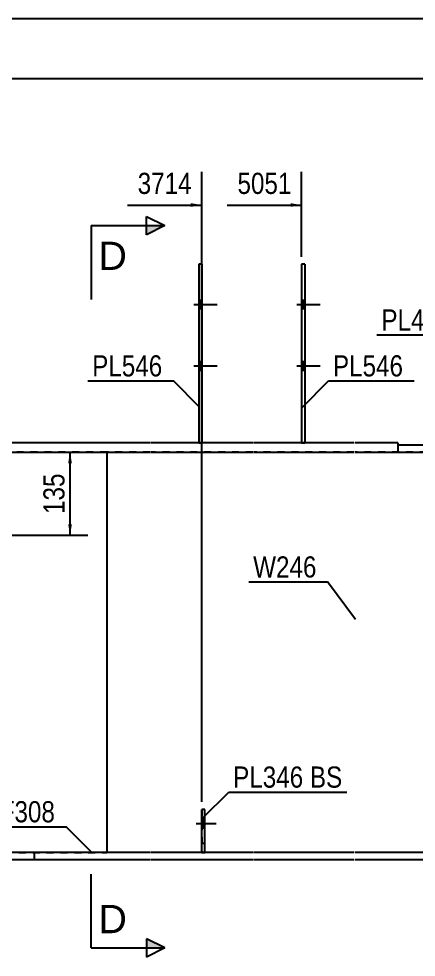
# Model space of a CAD drawing. Header units: millimetres. Extents: x -1017 to -614, y -185 to 92.
# Drawn here: x -908.4 to -854.6, y -35 to 92 of the extents above; entities that cross this region are included whole.
import ezdxf

# ---------------------------------------------------------------- set-up
doc = ezdxf.new("R2010")
doc.units = ezdxf.units.MM
doc.linetypes.add('DXK_LINE_DOT1', pattern=[1.8814, 0.9407, -0.9407])
doc.linetypes.add('DXK_LINE_DOT2', pattern=[3.9198, 1.9599, -1.9599])
doc.styles.add('Arial', font='ARIAL.TTF', dxfattribs={"height": 0.2})
doc.styles.add('Arial Narrow', font='ARIALN.TTF', dxfattribs={"height": 0.2})

# ---------------------------------------------------------------- blocks, each defined once
blk = doc.blocks.new('Unknown-624476755-1210')
at = {"color": 5, "linetype": 'Continuous'}
blk.add_line((-614.26, 91.97), (-1014.26, 91.97), dxfattribs=at)
blk = doc.blocks.new('Part-624476755-1739 - 1694')
at = {"color": 2, "linetype": 'Continuous'}
for p, q in [((-857.12, 34.33), (-851.29, 34.33)), ((-857.12, 34.33), (-857.12, 33.33)), ((-851.19, 34.33), (-837.35, 34.33)), ((-837.25, 34.33), (-784.69, 34.33)), ((-784.59, 34.33), (-772.92, 34.33)), ((-772.82, 34.33), (-751.55, 34.33)), ((-751.45, 34.33), (-745.62, 34.33)), ((-745.62, 34.33), (-745.62, 33.33)), ((-857.12, 33.33), (-851.29, 33.33)), ((-851.19, 33.33), (-837.35, 33.33)), ((-837.25, 33.33), (-784.69, 33.33)), ((-784.59, 33.33), (-772.92, 33.33)), ((-772.82, 33.33), (-751.55, 33.33)), ((-751.45, 33.33), (-745.62, 33.33))]:
    blk.add_line(p, q, dxfattribs=at)
blk = doc.blocks.new('Part-624476755-1744 - 1694')
at = {"color": 2, "linetype": 'Continuous'}
for p, q in [((-980, 34.58), (-998.33, 34.58)), ((-966.07, 34.58), (-979.9, 34.58)), ((-912.3, 34.58), (-965.97, 34.58)), ((-890.67, 34.58), (-912.2, 34.58)), ((-876.74, 34.58), (-890.57, 34.58)), ((-863.05, 34.58), (-876.64, 34.58)), ((-857.12, 34.58), (-862.95, 34.58)), ((-857.12, 34.58), (-857.12, 33.33)), ((-998.33, 33.33), (-980, 33.33)), ((-979.9, 33.33), (-966.07, 33.33)), ((-965.97, 33.33), (-912.3, 33.33)), ((-912.2, 33.33), (-890.67, 33.33)), ((-890.57, 33.33), (-876.74, 33.33)), ((-876.64, 33.33), (-863.05, 33.33)), ((-862.95, 33.33), (-857.12, 33.33))]:
    blk.add_line(p, q, dxfattribs=at)
at = {"color": 7, "linetype": 'DXK_LINE_DOT1'}
blk.add_line((-998.33, 34.58), (-998.33, 33.33), dxfattribs=at)
blk = doc.blocks.new('Part-624476755-2315 - 1694')
at = {"color": 2, "linetype": 'Continuous'}
for p, q in [((-883.65, -20.83), (-883.65, -15)), ((-883.24, -15), (-883.65, -15)), ((-883.24, -20.83), (-883.24, -15))]:
    blk.add_line(p, q, dxfattribs=at)
at = {"color": 7, "linetype": 'DXK_LINE_DOT1'}
for p, q in [((-883.65, -19.58), (-883.24, -19.58)), ((-883.65, -20.83), (-883.24, -20.83))]:
    blk.add_line(p, q, dxfattribs=at)
blk = doc.blocks.new('Part-624476755-1771 - 1694')
at = {"color": 2, "linetype": 'Continuous'}
blk.add_line((-896.5, 33.33), (-896.5, -20.83), dxfattribs=at)
at = {"color": 7, "linetype": 'DXK_LINE_DOT1'}
for p, q in [((-890.67, 33.33), (-896.5, 33.33)), ((-876.74, 33.33), (-890.57, 33.33)), ((-863.05, 33.33), (-876.64, 33.33)), ((-851.29, 33.33), (-862.95, 33.33)), ((-837.35, 33.33), (-851.19, 33.33)), ((-784.69, 33.33), (-837.25, 33.33)), ((-772.92, 33.33), (-784.59, 33.33)), ((-766.97, 33.33), (-772.82, 33.33)), ((-766.97, 33.33), (-766.97, -20.83)), ((-890.67, -20.83), (-896.5, -20.83)), ((-876.74, -20.83), (-890.57, -20.83)), ((-863.05, -20.83), (-876.64, -20.83)), ((-851.29, -20.83), (-862.95, -20.83)), ((-837.35, -20.83), (-851.19, -20.83)), ((-784.69, -20.83), (-837.25, -20.83)), ((-772.92, -20.83), (-784.59, -20.83)), ((-766.97, -20.83), (-772.82, -20.83))]:
    blk.add_line(p, q, dxfattribs=at)
blk = doc.blocks.new('Part-624476755-1793 - 1694')
at = {"color": 7, "linetype": 'DXK_LINE_DOT1'}
for p, q in [((-980, 33.33), (-998.33, 33.33)), ((-998.33, 33.33), (-998.33, -20.83)), ((-966.07, 33.33), (-979.9, 33.33)), ((-912.3, 33.33), (-965.97, 33.33)), ((-896.5, 33.33), (-912.2, 33.33)), ((-998.33, -20.83), (-980, -20.83)), ((-979.9, -20.83), (-966.07, -20.83)), ((-965.97, -20.83), (-912.3, -20.83)), ((-912.2, -20.83), (-896.5, -20.83))]:
    blk.add_line(p, q, dxfattribs=at)
at = {"color": 2, "linetype": 'Continuous'}
blk.add_line((-896.5, 33.33), (-896.5, -20.83), dxfattribs=at)
blk = doc.blocks.new('Part-624476755-1815 - 1694')
at = {"color": 2, "linetype": 'Continuous'}
for p, q in [((-890.67, -20.83), (-906.37, -20.83)), ((-906.37, -20.83), (-906.37, -21.83)), ((-876.74, -20.83), (-890.57, -20.83)), ((-863.05, -20.83), (-876.64, -20.83)), ((-851.29, -20.83), (-862.95, -20.83)), ((-837.35, -20.83), (-851.19, -20.83)), ((-784.69, -20.83), (-837.25, -20.83)), ((-778.76, -20.83), (-784.59, -20.83)), ((-778.76, -20.83), (-778.76, -21.83)), ((-890.67, -21.83), (-906.37, -21.83)), ((-876.74, -21.83), (-890.57, -21.83)), ((-863.05, -21.83), (-876.64, -21.83)), ((-851.29, -21.83), (-862.95, -21.83)), ((-837.35, -21.83), (-851.19, -21.83)), ((-784.69, -21.83), (-837.25, -21.83)), ((-778.76, -21.83), (-784.59, -21.83))]:
    blk.add_line(p, q, dxfattribs=at)
blk = doc.blocks.new('Part-624476755-1859 - 1694')
at = {"color": 2, "linetype": 'Continuous'}
for p, q in [((-980, -20.83), (-998.33, -20.83)), ((-966.07, -20.83), (-979.9, -20.83)), ((-912.3, -20.83), (-965.97, -20.83)), ((-906.37, -20.83), (-912.2, -20.83)), ((-906.37, -20.83), (-906.37, -21.83)), ((-980, -21.83), (-998.33, -21.83)), ((-966.07, -21.83), (-979.9, -21.83)), ((-912.3, -21.83), (-965.97, -21.83)), ((-906.37, -21.83), (-912.2, -21.83))]:
    blk.add_line(p, q, dxfattribs=at)
blk = doc.blocks.new('Bolt-624476755-2378 - 1694')
at = {"linetype": 'Continuous'}
for points in [[(-883.65, 52.75), (-883.65, 53.91), (-884.07, 53.91), (-884.07, 52.75)], [(-883.65, 52.75), (-883.65, 53.91), (-884.07, 53.91), (-884.07, 52.75)], [(-883.65, 44.41), (-883.65, 45.58), (-884.07, 45.58), (-884.07, 44.41)], [(-883.65, 44.41), (-883.65, 45.58), (-884.07, 45.58), (-884.07, 44.41)]]:
    blk.add_hatch(color=3, dxfattribs=at).paths.add_polyline_path(points)
at = {"color": 3, "linetype": 'Continuous'}
for p, q in [((-884.07, 53.91), (-883.65, 53.91)), ((-884.07, 53.91), (-883.65, 53.91)), ((-884.74, 53.33), (-881.57, 53.33)), ((-884.74, 53.33), (-881.57, 53.33)), ((-884.07, 52.75), (-883.65, 52.75)), ((-884.07, 52.75), (-883.65, 52.75)), ((-884.74, 45), (-881.57, 45)), ((-884.74, 45), (-881.57, 45)), ((-884.07, 45.58), (-883.65, 45.58)), ((-884.07, 45.58), (-883.65, 45.58)), ((-884.07, 44.41), (-883.65, 44.41)), ((-884.07, 44.41), (-883.65, 44.41))]:
    blk.add_line(p, q, dxfattribs=at)
blk = doc.blocks.new('Part-624476755-2112 - 1694')
at = {"color": 2, "linetype": 'Continuous'}
for p, q in [((-883.65, 58.75), (-884.07, 58.75)), ((-884.07, 58.75), (-884.07, 34.58)), ((-883.65, 58.75), (-883.65, 34.58))]:
    blk.add_line(p, q, dxfattribs=at)
at = {"color": 7, "linetype": 'DXK_LINE_DOT1'}
blk.add_line((-884.07, 34.58), (-883.65, 34.58), dxfattribs=at)
blk = doc.blocks.new('Part-624476755-2154 - 1694')
at = {"color": 2, "linetype": 'Continuous'}
for p, q in [((-869.72, 58.75), (-870.14, 58.75)), ((-870.14, 58.75), (-870.14, 34.58)), ((-869.72, 58.75), (-869.72, 34.58))]:
    blk.add_line(p, q, dxfattribs=at)
at = {"color": 7, "linetype": 'DXK_LINE_DOT1'}
blk.add_line((-870.14, 34.58), (-869.72, 34.58), dxfattribs=at)
blk = doc.blocks.new('Part-624476755-2320 - 1694')
at = {"color": 7, "linetype": 'DXK_LINE_DOT1'}
for p, q in [((-883.65, -15), (-883.65, -20.83)), ((-883.24, -15), (-883.65, -15)), ((-883.24, -20.83), (-883.24, -15))]:
    blk.add_line(p, q, dxfattribs=at)
blk = doc.blocks.new('Bolt-624476755-2383 - 1694')
at = {"linetype": 'Continuous'}
for points in [[(-869.72, 52.75), (-869.72, 53.91), (-870.14, 53.91), (-870.14, 52.75)], [(-869.72, 52.75), (-869.72, 53.91), (-870.14, 53.91), (-870.14, 52.75)], [(-869.72, 44.41), (-869.72, 45.58), (-870.14, 45.58), (-870.14, 44.41)], [(-869.72, 44.41), (-869.72, 45.58), (-870.14, 45.58), (-870.14, 44.41)]]:
    blk.add_hatch(color=3, dxfattribs=at).paths.add_polyline_path(points)
at = {"color": 3, "linetype": 'Continuous'}
for p, q in [((-870.14, 53.91), (-869.72, 53.91)), ((-870.14, 53.91), (-869.72, 53.91)), ((-870.8, 53.33), (-867.64, 53.33)), ((-870.8, 53.33), (-867.64, 53.33)), ((-870.14, 52.75), (-869.72, 52.75)), ((-870.14, 52.75), (-869.72, 52.75)), ((-870.8, 45), (-867.64, 45)), ((-870.8, 45), (-867.64, 45)), ((-870.14, 45.58), (-869.72, 45.58)), ((-870.14, 45.58), (-869.72, 45.58)), ((-870.14, 44.41), (-869.72, 44.41)), ((-870.14, 44.41), (-869.72, 44.41))]:
    blk.add_line(p, q, dxfattribs=at)
blk = doc.blocks.new('Bolt-624476755-2390 - 1694')
at = {"linetype": 'Continuous'}
blk.add_hatch(color=3, dxfattribs=at).paths.add_polyline_path([(-883.24, -17.5), (-883.24, -16.33), (-883.65, -16.33), (-883.65, -17.5)])
at = {"color": 3, "linetype": 'Continuous'}
for p, q in [((-883.65, -16.33), (-883.24, -16.33)), ((-884.44, -16.92), (-881.69, -16.92)), ((-883.65, -17.5), (-883.24, -17.5))]:
    blk.add_line(p, q, dxfattribs=at)
blk = doc.blocks.new('Bolt-624476755-2391 - 1694')
at = {"color": 3, "linetype": 'DXK_LINE_DOT2'}
for p, q in [((-883.65, -16.33), (-883.24, -16.33)), ((-884.44, -16.92), (-881.69, -16.92)), ((-883.65, -17.5), (-883.24, -17.5))]:
    blk.add_line(p, q, dxfattribs=at)
blk = doc.blocks.new('StraightDimension-624476755-9640 - 1694')
at = {"linetype": 'Continuous'}
blk.add_hatch(color=7, dxfattribs=at).paths.add_polyline_path([(-885.15, 67.02), (-883.65, 66.77), (-885.15, 66.52)])
at = {"color": 7, "linetype": 'Continuous'}
for p, q in [((-883.65, -14), (-883.65, 71.27)), ((-893.72, 66.77), (-883.65, 66.77))]:
    blk.add_line(p, q, dxfattribs=at)
at = {"color": 0}
blk.add_wipeout([(-884.43, 67.67), (-884.43, 71.87), (-892.94, 71.87), (-892.94, 67.67)], dxfattribs=at)
at = {"color": 3, "style": 'Arial Narrow'}
blk.add_text('3714', height=2.863, dxfattribs=at).set_placement((-892.34, 68.27))
blk = doc.blocks.new('StraightDimension-624476755-3151 - 1694')
at = {"linetype": 'Continuous'}
for points in [[(-901.75, 31.83), (-901.5, 33.33), (-901.25, 31.83)], [(-901.25, 23.58), (-901.5, 22.08), (-901.75, 23.58)]]:
    blk.add_hatch(color=7, dxfattribs=at).paths.add_polyline_path(points)
at = {"color": 7, "linetype": 'Continuous'}
for p, q in [((-914.66, 33.33), (-899.1, 33.33)), ((-901.5, 22.08), (-901.5, 33.33)), ((-948.39, 22.08), (-899.1, 22.08))]:
    blk.add_line(p, q, dxfattribs=at)
at = {"color": 0}
blk.add_wipeout([(-901.65, 31.05), (-905.85, 31.05), (-905.85, 24.37), (-901.65, 24.37)], dxfattribs=at)
at = {"color": 3, "style": 'Arial Narrow'}
blk.add_text('135', height=2.863, rotation=90.0002, dxfattribs=at).set_placement((-902.25, 24.97))
blk = doc.blocks.new('StraightDimension-624476755-9477 - 1694')
at = {"color": 7, "linetype": 'Continuous'}
blk.add_line((-1000, 83.91), (-631.85, 83.91), dxfattribs=at)
blk = doc.blocks.new('StraightDimension-624476755-9639 - 1694')
at = {"linetype": 'Continuous'}
blk.add_hatch(color=7, dxfattribs=at).paths.add_polyline_path([(-871.64, 67.02), (-870.14, 66.77), (-871.64, 66.52)])
at = {"color": 7, "linetype": 'Continuous'}
for p, q in [((-870.14, 59.75), (-870.14, 71.27)), ((-880.2, 66.77), (-870.14, 66.77))]:
    blk.add_line(p, q, dxfattribs=at)
at = {"color": 0}
blk.add_wipeout([(-870.91, 67.67), (-870.91, 71.87), (-879.42, 71.87), (-879.42, 67.67)], dxfattribs=at)
at = {"color": 3, "style": 'Arial Narrow'}
blk.add_text('5051', height=2.863, dxfattribs=at).set_placement((-878.82, 68.27))
blk = doc.blocks.new('Mark-624476755-1767 - 1694')
at = {"color": 7, "linetype": 'Continuous'}
blk.add_line((-862.82, 10.71), (-866.61, 15.77), dxfattribs=at)
at = {"color": 0}
blk.add_wipeout([(-868.11, 16.37), (-868.11, 19.37), (-876.7, 19.37), (-876.7, 16.37)], dxfattribs=at)
blk.add_wipeout([(-868.11, 16.37), (-868.11, 19.37), (-876.7, 19.37), (-876.7, 16.37)], dxfattribs=at)
at = {"color": 7, "linetype": 'Continuous'}
blk.add_line((-877.3, 15.77), (-866.61, 15.77), dxfattribs=at)
at = {"color": 3, "style": 'Arial Narrow'}
blk.add_text('W246', height=2.863, dxfattribs=at).set_placement((-876.7, 16.37))
blk = doc.blocks.new('Mark-624476755-1811 - 1694')
at = {"color": 7, "linetype": 'Continuous'}
blk.add_line((-898.5, -20.89), (-902.04, -17.35), dxfattribs=at)
at = {"color": 0}
blk.add_wipeout([(-903.54, -16.75), (-903.54, -13.75), (-911.94, -13.75), (-911.94, -16.75)], dxfattribs=at)
blk.add_wipeout([(-903.54, -16.75), (-903.54, -13.75), (-911.94, -13.75), (-911.94, -16.75)], dxfattribs=at)
at = {"color": 7, "linetype": 'Continuous'}
blk.add_line((-912.54, -17.35), (-902.04, -17.35), dxfattribs=at)
at = {"color": 3, "style": 'Arial Narrow'}
blk.add_text('IF308', height=2.863, dxfattribs=at).set_placement((-911.94, -16.75))
blk = doc.blocks.new('Mark-624476755-2150 - 1694')
at = {"color": 0}
blk.add_wipeout([(-856.39, 43.58), (-856.39, 46.58), (-865.89, 46.58), (-865.89, 43.58)], dxfattribs=at)
blk.add_wipeout([(-856.39, 43.58), (-856.39, 46.58), (-865.89, 46.58), (-865.89, 43.58)], dxfattribs=at)
at = {"color": 7, "linetype": 'Continuous'}
for p, q in [((-870.03, 39.44), (-866.49, 42.98)), ((-866.49, 42.98), (-854.89, 42.98))]:
    blk.add_line(p, q, dxfattribs=at)
at = {"color": 3, "style": 'Arial Narrow'}
blk.add_text('PL546', height=2.863, dxfattribs=at).set_placement((-865.89, 43.58))
blk = doc.blocks.new('Mark-624476755-2108 - 1694')
at = {"color": 7, "linetype": 'Continuous'}
blk.add_line((-883.96, 39.44), (-887.5, 42.98), dxfattribs=at)
at = {"color": 0}
blk.add_wipeout([(-889, 43.58), (-889, 46.58), (-898.5, 46.58), (-898.5, 43.58)], dxfattribs=at)
blk.add_wipeout([(-889, 43.58), (-889, 46.58), (-898.5, 46.58), (-898.5, 43.58)], dxfattribs=at)
at = {"color": 7, "linetype": 'Continuous'}
blk.add_line((-899.1, 42.98), (-887.5, 42.98), dxfattribs=at)
at = {"color": 3, "style": 'Arial Narrow'}
blk.add_text('PL546', height=2.863, dxfattribs=at).set_placement((-898.5, 43.58))
blk = doc.blocks.new('Mark-624476755-2351 - 1694')
at = {"color": 7, "linetype": 'Continuous'}
blk.add_line((-844.58, 39.19), (-848.33, 49.19), dxfattribs=at)
at = {"color": 0}
blk.add_wipeout([(-849.83, 49.79), (-849.83, 52.79), (-859.33, 52.79), (-859.33, 49.79)], dxfattribs=at)
blk.add_wipeout([(-849.83, 49.79), (-849.83, 52.79), (-859.33, 52.79), (-859.33, 49.79)], dxfattribs=at)
at = {"color": 7, "linetype": 'Continuous'}
blk.add_line((-859.93, 49.19), (-848.33, 49.19), dxfattribs=at)
at = {"color": 3, "style": 'Arial Narrow'}
blk.add_text('PL439', height=2.863, dxfattribs=at).set_placement((-859.33, 49.79))
blk = doc.blocks.new('SectionMark-624476755-3180 - 1694')
at = {"linetype": 'Continuous'}
for points in [[(-891.15, 62.74), (-891.15, 63.99), (-888.65, 63.99)], [(-891.15, -33.75), (-891.15, -32.5), (-888.65, -33.75)]]:
    blk.add_hatch(color=30, dxfattribs=at).paths.add_polyline_path(points)
at = {"color": 30, "linetype": 'Continuous'}
for p, q in [((-891.15, 62.74), (-891.15, 65.24)), ((-891.15, 65.24), (-888.65, 63.99)), ((-898.65, 63.99), (-898.65, 53.99)), ((-898.65, 63.99), (-888.65, 63.99)), ((-888.65, 63.99), (-891.15, 62.74)), ((-898.65, -33.75), (-898.65, -23.75)), ((-888.65, -33.75), (-891.15, -32.5)), ((-891.15, -32.5), (-891.15, -35)), ((-898.65, -33.75), (-888.65, -33.75)), ((-888.65, -33.75), (-891.15, -35))]:
    blk.add_line(p, q, dxfattribs=at)
at = {"color": 0, "linetype": 'Continuous'}
for points in [[(-893.79, 57.99), (-893.79, 61.99), (-897.65, 61.99), (-897.65, 57.99)], [(-893.79, -31.75), (-893.79, -27.75), (-897.65, -27.75), (-897.65, -31.75)]]:
    blk.add_wipeout(points, dxfattribs=at)
at = {"color": 96, "linetype": 'Continuous', "style": 'Arial'}
for p in [(-897.65, 57.99), (-897.65, -31.75)]:
    blk.add_text('D', height=3.82, dxfattribs=at).set_placement(p)
blk = doc.blocks.new('MarkSet-624476755-3211 - 1694')
at = {"color": 0}
for points in [[(-869.91, -12.06), (-869.91, -9.06), (-879.41, -9.06), (-879.41, -12.06)], [(-864.62, -12.06), (-864.62, -9.06), (-869.01, -9.06), (-869.01, -12.06)]]:
    blk.add_wipeout(points, dxfattribs=at)
for points in [[(-869.91, -12.06), (-869.91, -9.06), (-879.41, -9.06), (-879.41, -12.06)], [(-864.62, -12.06), (-864.62, -9.06), (-869.01, -9.06), (-869.01, -12.06)]]:
    blk.add_wipeout(points, dxfattribs=at)
at = {"color": 7, "linetype": 'Continuous'}
for p, q in [((-883.55, -16.19), (-880.01, -12.66)), ((-880.01, -12.66), (-864.02, -12.66))]:
    blk.add_line(p, q, dxfattribs=at)
at = {"color": 3, "style": 'Arial Narrow'}
for s, p in [('PL346', (-879.41, -12.06)), ('BS', (-869.01, -12.06))]:
    blk.add_text(s, height=2.863, dxfattribs=at).set_placement(p)

msp = doc.modelspace()

# ---------------------------------------------------------------- block references
for name in ['Unknown-624476755-1210', 'Part-624476755-2112 - 1694', 'Part-624476755-2154 - 1694', 'Bolt-624476755-2378 - 1694', 'Bolt-624476755-2383 - 1694', 'Part-624476755-1744 - 1694', 'Part-624476755-1739 - 1694', 'Part-624476755-1793 - 1694', 'Part-624476755-1771 - 1694', 'Part-624476755-2315 - 1694', 'Part-624476755-2320 - 1694', 'Bolt-624476755-2390 - 1694', 'Bolt-624476755-2391 - 1694', 'Part-624476755-1859 - 1694', 'Part-624476755-1815 - 1694']:
    msp.add_blockref(name, (0, 0))

# ---------------------------------------------------------------- next in the draw order: block references
for name in ['StraightDimension-624476755-9640 - 1694', 'StraightDimension-624476755-3151 - 1694', 'Mark-624476755-1767 - 1694', 'Mark-624476755-1811 - 1694']:
    msp.add_blockref(name, (0, 0))

# ---------------------------------------------------------------- next in the draw order: block references
for name in ['StraightDimension-624476755-9477 - 1694', 'MarkSet-624476755-3211 - 1694']:
    msp.add_blockref(name, (0, 0))

# ---------------------------------------------------------------- next in the draw order: block references
for name in ['StraightDimension-624476755-9639 - 1694', 'Mark-624476755-2108 - 1694', 'Mark-624476755-2150 - 1694']:
    msp.add_blockref(name, (0, 0))

# ---------------------------------------------------------------- next in the draw order: block references
for name in ['SectionMark-624476755-3180 - 1694', 'Mark-624476755-2351 - 1694']:
    msp.add_blockref(name, (0, 0))

doc.saveas('drawing.dxf')
